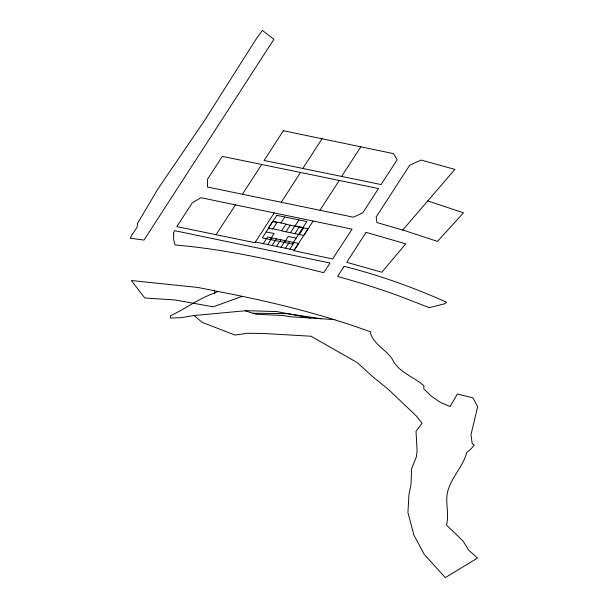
<?xml version="1.0" encoding="UTF-8"?>
<svg xmlns="http://www.w3.org/2000/svg" width="608" height="608" viewBox="0 0 608 608"><rect width="100%" height="100%" fill="white"/><g stroke="black" fill="none" stroke-linecap="round" stroke-linejoin="round"><path stroke-width="0.91" d="M274.216 212.944L254.957 242.698L176.86 226.602L192.189 202.92L200.944 197.699L352.07 229.132L332.644 258.978L293.884 250.709L313.105 221.038M263.256 243.648L267.543 237.021L298.604 243.428L294.318 250.048L255.383 242.03M277.157 222.171L272.688 229.072L268.25 228.16L272.544 221.532L276.982 222.452M270.203 239.506L274.064 233.548L266.16 231.914M280.926 222.946L284.787 216.995M267.687 244.56L271.981 237.933M272.126 245.472L276.42 238.853M276.564 246.392L280.858 239.765M286.003 231.815L290.29 225.196M281.002 247.304L285.289 240.684M290.442 232.735L294.728 226.108M284.407 242.432L288.26 236.474L296.172 238.1M298.984 219.921L295.123 225.88L303.035 227.506M285.441 248.216L289.727 241.596M294.88 233.647L299.166 227.027M289.879 249.136L294.166 242.508M299.311 234.559L303.605 227.939M216.106 234.68L235.425 204.881M242.417 194.248L353.408 217.208L362.771 212.838L378.503 188.533L222.3 156.378L207.579 179.124L207.503 187.013L242.417 194.248L261.698 164.487M302.83 168.446L322.058 138.768M281.215 202.266L300.512 172.474M341.643 176.434L360.833 146.817M319.952 210.284L339.279 180.447M402.762 230.037L454.86 169.396L421.162 160.056L409.731 165.186L376.185 216.972L376.952 222.566L404.472 230.554L437.464 241.376L463.486 212.815L427.774 200.929M214.715 293.056L217.755 291.437C269.648 301.332 321.153 313.865 370.842 331.938L370.546 333.359C373.981 344.341 385.768 349.684 392.054 358.735C398.278 372.256 413.356 376.481 423.882 385.708L423.761 388.824L431.475 396.355L440.618 402.481L450.148 406.57L457.345 394.014L472.849 397.83L477.698 406.638L470.987 434.674L472.226 443.711L474.278 445.102L470.759 449.16L466.754 452.565C462.726 467.468 450.224 478.374 447.222 493.582C445.588 504.024 449.206 514.923 446.515 525.076L463.182 541.166L468.548 550.035L477.493 558.053L445.345 577.6L424.316 554.526L413.866 534.994L407.93 512.483L408.941 494.57L411.008 484.485L411.624 468.669L416.351 456.897L417.088 450.893L416.016 431.292L422.127 423.229L416.351 416.001L388.246 389.272L372.202 376.268L357.223 362.588L310.984 336.224L263.925 333.503L247.608 333.268L235 335.069L202.016 322.301L194.127 315.514L181.024 317.665L170.438 318.052L170.597 315.636C185.706 308.864 198.854 298.209 214.715 293.056L214.449 290.768L197.972 287.47L131.305 280.531L144.795 298.004L175.036 299.957L213.248 306.827L242.03 296.4M194.127 315.514L246.255 310.68L276.556 311.554L310.521 318.045L334.757 319.626M252.92 313.242L287.675 313.675L321.222 318.744M310.521 318.045L289.796 316.707L282.804 315.491L256.044 314.222L245.153 310.825M214.449 290.768L217.755 291.437M273.022 221.32L286.034 224.002L281.565 230.903L303.749 235.478L308.043 228.851L285.851 224.276M272.87 228.798L281.747 230.622M173.622 233.191L173.668 239.94L175.112 244.986C225.446 249.288 274.846 260.285 323.714 272.703L330.022 263.013L174.473 230.645L173.622 233.191M137.568 223.364L137.074 227.346L131.708 235.205L130.302 238.222L144.005 240.084L273.919 39.284L262.344 30.4L255.634 39.816L204.174 121.114L158.05 188.723L137.568 223.364M283.381 130.728L264.115 160.482L381.079 184.558L397.138 159.798L393.46 153.604L283.381 130.728M276.876 215.361L262.299 237.872L292.311 244.059L306.888 221.548L276.876 215.361M344.12 266.342L337.584 276.45L348.498 279.536A788.219 525.373 -13 0 1 398.734 295.845L429.309 307.686L445.079 303.658L446.538 302.244C413.493 287.394 379.255 275.196 344.12 266.342M366.092 232.355L346.727 262.299L381.809 272.24L405.734 243.823L366.092 232.355"/></g></svg>
